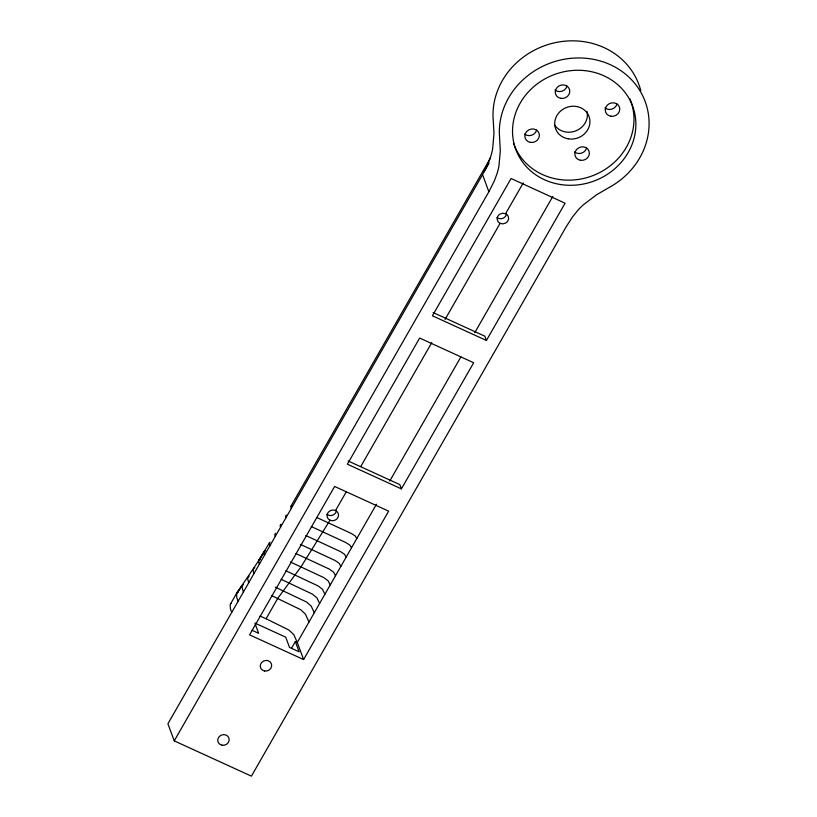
<?xml version="1.0" encoding="UTF-8"?>
<svg xmlns="http://www.w3.org/2000/svg" width="817" height="817" viewBox="0 0 817 817"><rect width="100%" height="100%" fill="white"/><g stroke="black" fill="none" stroke-linecap="round" stroke-linejoin="round"><path stroke-width="1.23" d="M270.029 542.274A12.112 3.35 29.8 0 0 269.396 542.927L269.927 545.725M490.568 157.834L290.893 506.336L291.22 508.572M265.178 550.842L253.505 568.418L253.188 570.971L254.016 573.503M174.246 740.876L488.862 191.76L494.244 181.149L497.042 173.643A75.583 68.945 -20.3 0 0 498.921 166.249L500.31 150.869L499.35 133.345A75.654 69.006 -20.3 0 1 610.35 64.706A75.654 69.006 -20.3 0 1 612.944 185.275L596.471 194.824L583.307 204.832A75.583 68.945 -20.3 0 0 577.701 210.51L572.523 216.934L566.028 227.034L251.411 776.15L174.246 740.876L167.914 723.77L482.541 174.654L487.912 164.033L490.721 156.527A75.583 68.945 -20.3 0 0 492.6 149.143L493.979 133.763L493.019 116.239A75.654 69.006 -20.3 0 1 558.573 42.014A75.654 69.006 -20.3 0 1 640.804 90.748M243.415 584.247L236.94 592.744L230.159 604.6L230.404 608.696L231.691 612.464M484.062 171.907L489.097 163.155M259.949 616.028L266.076 618.745L277.76 598.34L301.065 566.753L330.017 520.194M335.542 510.543L346.306 491.773M360.859 466.364L431.744 342.66M445.04 319.467L500.096 223.378L502.996 223.868L505.835 222.939A5.78 5.321 -17.5 0 0 508.572 218.098L508.337 216.73A5.78 5.28 -20.3 0 0 505.59 213.717L502.69 213.227L499.851 214.177A5.78 5.219 -22.9 0 0 497.124 219.017L497.962 221.611L500.096 223.378M505.59 213.717L523.268 182.896M291.557 648.177L295.345 641.559L297.276 642.448L303.607 659.554L388.637 511.146L334.623 486.452L249.594 634.86L303.607 659.554M376.463 504.242L297.276 642.448L293.793 634.656L288.973 630.07L266.076 618.745M389.78 480.988L460.829 356.998M474.779 332.642L552.803 196.468M401.392 488.883L473.676 362.738L419.662 338.044L347.378 464.189L401.392 488.883L399.809 484.604L348.103 460.962M486.421 340.475L565.078 203.198L511.074 178.504L432.418 315.781L486.421 340.475L484.849 336.195L433.133 312.554M269.396 542.937L258.529 560.717L259.326 564.23M253.505 568.418L236.532 593.469L236.787 597.564L238.074 601.332M230.568 603.875L231.221 603.293M275.492 533.276L274.767 534.737L275.268 536.401M280.895 524.238L280.119 525.566L280.588 527.128M286.287 515.067L285.48 516.313L285.919 517.804M290.893 506.336L292.241 505.815M249.154 576.118L247.52 578.232L248.695 582.776M238.544 591.774L236.532 593.469L242.71 584.686L241.955 586.831L243.384 592.049M254.046 568.04L254.833 567.815M260.449 559.349L258.529 560.717L264.575 551.067L264.014 552.956L264.647 554.947M271.642 595.624L300.656 609.666L305.487 614.241L308.969 622.033M275.339 587.168L306.589 602.037L311.236 606.163L314.279 612.76M281.191 579.345L312.39 594.102L316.914 597.85L319.6 603.487M285.807 570.756L318.119 585.932L322.521 589.374L324.911 594.214M290.341 561.973L323.767 577.568L328.077 580.764L330.231 584.931M295.917 553.558L329.333 569.102L333.571 572.084L335.511 575.709M305.844 535.554L340.372 551.536L344.498 554.232L346.173 557.112M300.36 544.367L334.899 560.38L339.075 563.189L340.852 566.385M316.628 517.437L351.157 533.389L355.242 535.972L356.804 538.556M311.297 526.557L345.826 542.529L349.921 545.133L351.504 547.788M254.843 623.044L285.705 637.148L289.504 647.421L299.145 651.823L295.345 641.559M252.208 630.367L258.642 633.308L255.261 624.178M482.541 174.654L488.862 191.76M629.907 98.898A62.306 56.822 -20.3 0 1 592.55 175.747A62.306 56.822 -20.3 0 1 513.454 143.046M536.646 130.097A7.343 6.699 -20.3 0 1 524.555 134.039M567.039 86.061A7.343 6.699 -20.3 0 1 554.947 89.993M617.039 103.953A7.343 6.699 -20.3 0 1 604.948 107.885M586.637 147.989A7.343 6.699 -20.3 0 1 574.545 151.921M586.994 111.316A17.8 16.238 -20.3 0 1 576.322 130.669A17.8 16.238 -20.3 0 1 554.702 125.124M336.441 511.207A5.78 5.28 -20.3 0 1 326.912 514.302M506.52 214.35A5.78 5.28 -20.3 0 1 497.002 217.506M330.66 510.584L329.823 510.982A5.78 5.219 -22.9 0 0 327.055 515.803L327.28 517.161A5.78 5.28 -20.3 0 0 334.378 520.398L335.746 519.775A5.78 5.321 -17.5 0 0 338.504 514.945L338.279 513.576A5.78 5.28 -20.3 0 0 331.191 510.339L330.66 510.584M560.707 184.55A62.306 56.822 -20.3 0 0 633.073 107.374A62.306 56.822 -20.3 0 0 528.854 91.412A62.306 56.822 -20.3 0 0 560.707 184.55M530.376 142.383A7.343 6.699 -20.3 0 0 539.097 133.447A7.343 6.699 -20.3 0 0 526.873 131.323A7.343 6.699 -20.3 0 0 530.376 142.383M560.779 98.346A7.343 6.699 -20.3 0 0 569.5 89.41A7.343 6.699 -20.3 0 0 557.276 87.286A7.343 6.699 -20.3 0 0 560.779 98.346M580.376 160.275A7.343 6.699 -20.3 0 0 589.098 151.339A7.343 6.699 -20.3 0 0 576.873 149.215A7.343 6.699 -20.3 0 0 580.376 160.275M610.769 116.228A7.343 6.699 -20.3 0 0 619.49 107.293A7.343 6.699 -20.3 0 0 607.266 105.168A7.343 6.699 -20.3 0 0 610.769 116.228M568.101 138.808A17.8 16.238 -20.3 0 0 589.241 117.137A17.8 16.238 -20.3 0 0 559.614 111.99A17.8 16.238 -20.3 0 0 568.101 138.808M264.596 671.012A5.78 5.28 -20.3 0 0 271.469 663.966A5.78 5.28 -20.3 0 0 261.838 662.291A5.78 5.28 -20.3 0 0 264.596 671.012M222.081 745.216A5.78 5.28 -20.3 0 0 228.954 738.17A5.78 5.28 -20.3 0 0 219.324 736.495A5.78 5.28 -20.3 0 0 222.081 745.216"/></g></svg>
